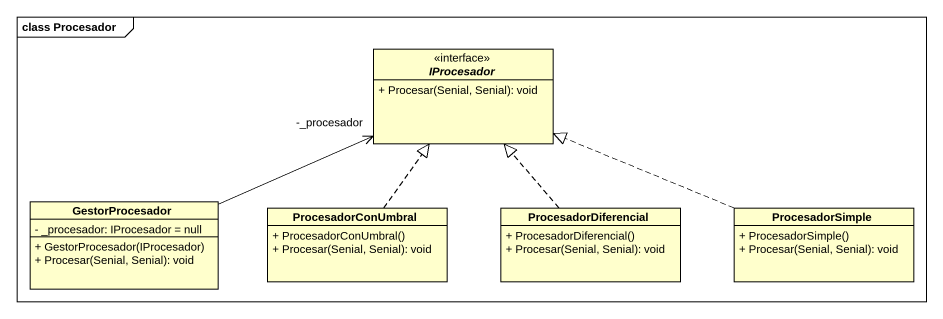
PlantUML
@startuml
mainframe class Procesador
hide circle
hide empty members
skinparam classAttributeIconSize 0
interface IProcesador {
  + Procesar(Senial, Senial): void
}
class GestorProcesador {
  - _procesador: IProcesador = null
  + GestorProcesador(IProcesador)
  + Procesar(Senial, Senial): void
}
class ProcesadorConUmbral {
  + ProcesadorConUmbral()
  + Procesar(Senial, Senial): void
}
class ProcesadorDiferencial {
  + ProcesadorDiferencial()
  + Procesar(Senial, Senial): void
}
class ProcesadorSimple {
  + ProcesadorSimple()
  + Procesar(Senial, Senial): void
}
GestorProcesador -right-> "-_procesador" IProcesador
ProcesadorConUmbral .up.|> IProcesador
ProcesadorDiferencial .up.|> IProcesador
ProcesadorSimple .left.|> IProcesador
@enduml
